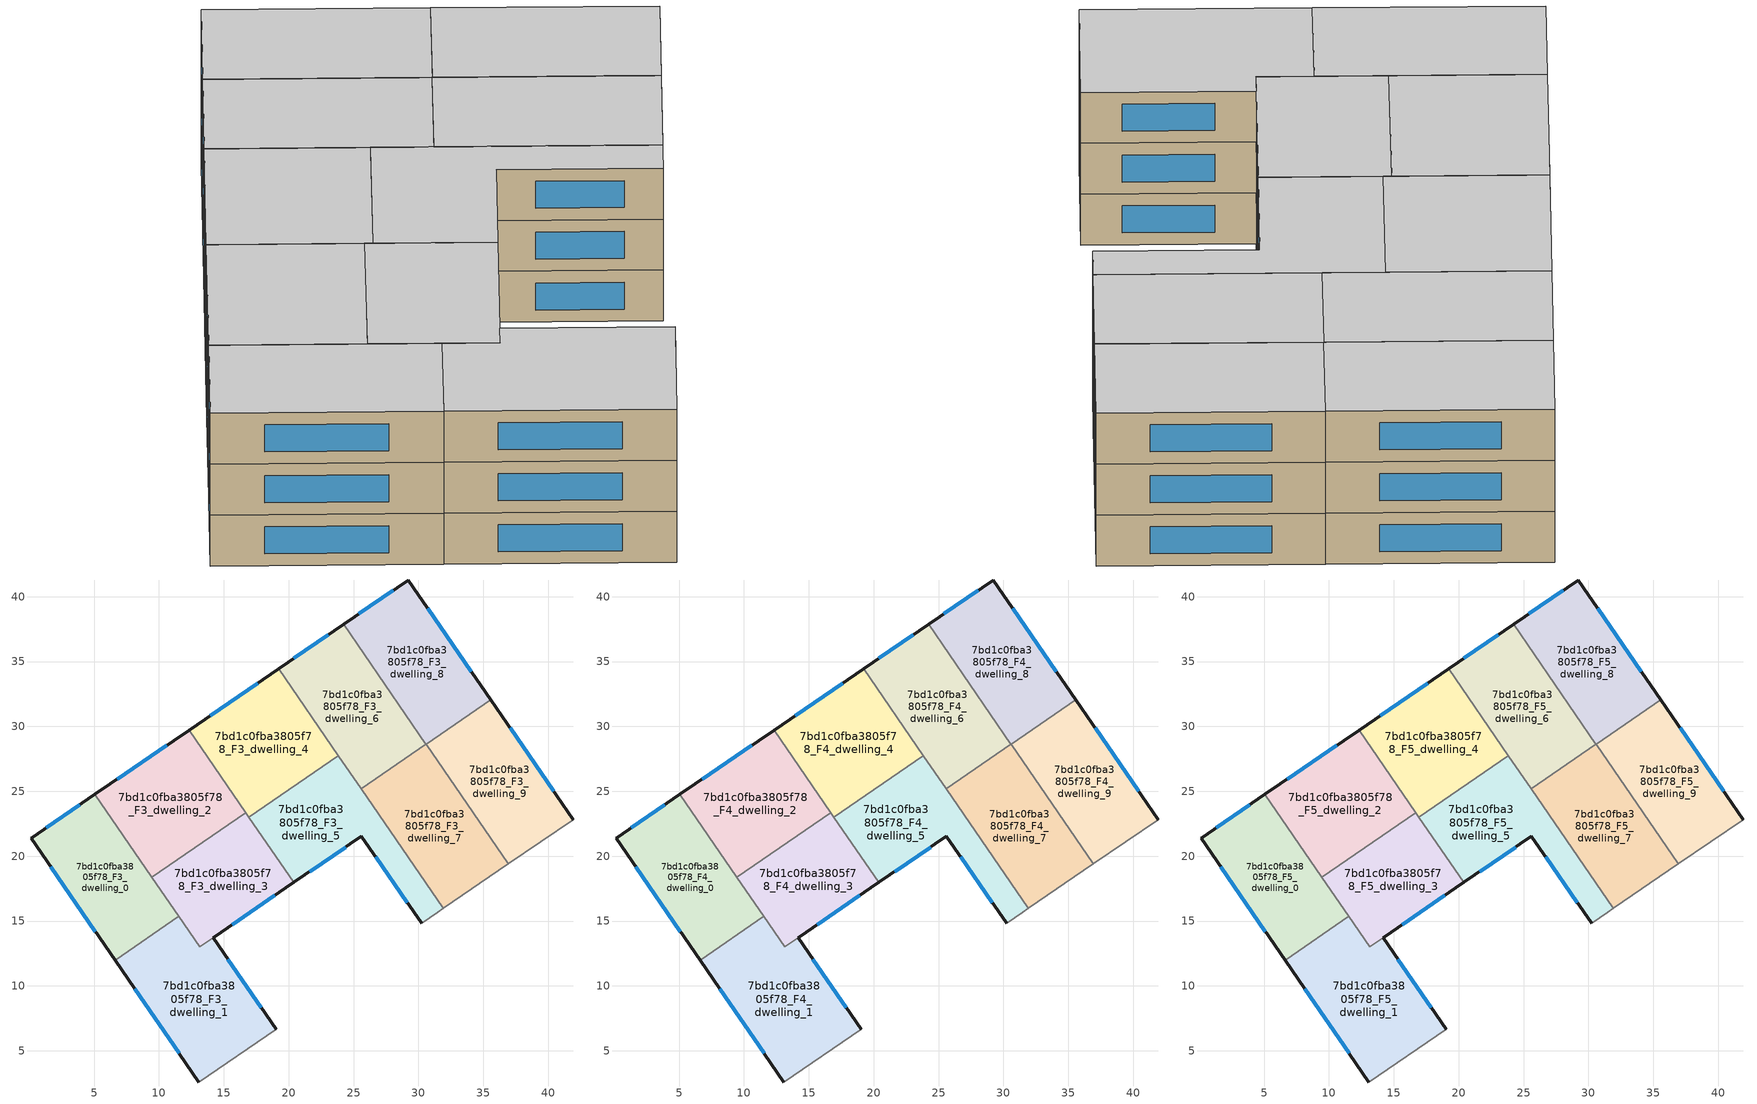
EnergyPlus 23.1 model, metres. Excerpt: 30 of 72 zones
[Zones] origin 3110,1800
7bd1c0fba3805f78_F3_dwelling_0
 floor to 7bd1c0fba3805f78_F2_dwelling_0 (EU_floor_Construction): 5.06,24.75 11.53,15.36 6.62,11.98 0.15,21.39 z9
 wall outside (EU_wall_Construction): 5.06,24.75 0.15,21.39 6.62,11.98 z9:12
 wall to 7bd1c0fba3805f78_F3_dwelling_1 (EU_wall_Construction): 6.62,11.98 11.53,15.36 z9:12
 wall to 7bd1c0fba3805f78_F3_dwelling_2 (EU_wall_Construction): 9.46,18.37 5.06,24.75 z9:12
 wall to 7bd1c0fba3805f78_F3_dwelling_3 (EU_wall_Construction): 11.53,15.36 9.46,18.37 z9:12
 window (EU_Window_Construction): 1.67,19.18 5.1,14.19 / 3.91,23.96 1.3,22.18 z9.7:11.3
7bd1c0fba3805f78_F3_dwelling_1
 floor to 7bd1c0fba3805f78_F2_dwelling_1 (EU_floor_Construction): 14.18,13.71 19.04,6.67 13.08,2.59 6.62,11.98 11.53,15.36 13.15,13.01 z9
 wall outside (EU_wall_Construction): 19.04,6.67 14.18,13.71 / 6.62,11.98 13.08,2.59 z9:12
 wall adiabatic (EU_wall_Construction): 13.08,2.59 19.04,6.67 z9:12
 wall to 7bd1c0fba3805f78_F3_dwelling_3 (EU_wall_Construction): 13.14,13.01 11.53,15.36 / 14.18,13.71 13.15,13.01 z9:12
 window (EU_Window_Construction): 17.89,8.32 15.32,12.06 / 8.14,9.78 11.56,4.79 z9.7:11.3
7bd1c0fba3805f78_F3_dwelling_2
 floor to 7bd1c0fba3805f78_F2_dwelling_2 (EU_floor_Construction): 12.31,29.71 16.69,23.35 9.46,18.37 5.06,24.75 z9
 wall outside (EU_wall_Construction): 12.31,29.71 5.06,24.75 z9:12
 wall to 7bd1c0fba3805f78_F3_dwelling_3 (EU_wall_Construction): 9.46,18.37 16.69,23.35 z9:12
 wall to 7bd1c0fba3805f78_F3_dwelling_4 (EU_wall_Construction): 16.69,23.35 12.31,29.71 z9:12
 window (EU_Window_Construction): 10.61,28.55 6.77,25.92 z9.7:11.3
7bd1c0fba3805f78_F3_dwelling_3
 floor to 7bd1c0fba3805f78_F2_dwelling_3 (EU_floor_Construction): 16.69,23.35 20.39,17.97 14.18,13.71 13.14,13.01 9.46,18.37 z9
 wall outside (EU_wall_Construction): 14.18,13.71 20.39,17.97 z9:12
 wall to 7bd1c0fba3805f78_F3_dwelling_5 (EU_wall_Construction): 20.39,17.97 16.93,23.01 z9:12
 wall to 7bd1c0fba3805f78_F3_dwelling_4 (EU_wall_Construction): 16.92,23.01 16.69,23.35 z9:12
 window (EU_Window_Construction): 15.64,14.71 18.93,16.97 z9.7:11.3
7bd1c0fba3805f78_F3_dwelling_4
 floor to 7bd1c0fba3805f78_F2_dwelling_4 (EU_floor_Construction): 19.22,34.44 23.82,27.76 16.92,23.01 12.31,29.71 z9
 wall outside (EU_wall_Construction): 19.22,34.44 12.31,29.71 z9:12
 wall to 7bd1c0fba3805f78_F3_dwelling_5 (EU_wall_Construction): 16.92,23.01 23.82,27.76 z9:12
 wall to 7bd1c0fba3805f78_F3_dwelling_6 (EU_wall_Construction): 23.82,27.76 19.22,34.44 z9:12
 window (EU_Window_Construction): 17.6,33.33 13.94,30.82 z9.7:11.3
7bd1c0fba3805f78_F3_dwelling_5
 floor to 7bd1c0fba3805f78_F2_dwelling_5 (EU_floor_Construction): 23.82,27.76 31.93,15.97 31.48,15.67 30.24,14.82 25.61,21.54 20.39,17.97 16.92,23.01 z9
 wall outside (EU_wall_Construction): 20.39,17.97 25.61,21.54 30.24,14.82 z9:12
 wall adiabatic (EU_wall_Construction): 30.24,14.82 31.48,15.67 31.93,15.97 z9:12
 wall to 7bd1c0fba3805f78_F3_dwelling_7 (EU_wall_Construction): 31.93,15.97 25.58,25.2 z9:12
 wall to 7bd1c0fba3805f78_F3_dwelling_6 (EU_wall_Construction): 25.58,25.2 23.82,27.76 z9:12
 window (EU_Window_Construction): 26.7,19.96 29.16,16.4 / 21.62,18.81 24.39,20.7 z9.7:11.3
7bd1c0fba3805f78_F3_dwelling_6
 floor to 7bd1c0fba3805f78_F2_dwelling_6 (EU_floor_Construction): 24.23,37.86 30.58,28.64 25.58,25.2 19.22,34.44 z9
 wall outside (EU_wall_Construction): 24.23,37.86 19.22,34.44 z9:12
 wall to 7bd1c0fba3805f78_F3_dwelling_7 (EU_wall_Construction): 25.58,25.2 30.58,28.64 z9:12
 wall to 7bd1c0fba3805f78_F3_dwelling_8 (EU_wall_Construction): 30.58,28.64 24.23,37.86 z9:12
 window (EU_Window_Construction): 23.05,37.06 20.4,35.24 z9.7:11.3
7bd1c0fba3805f78_F3_dwelling_7
 floor to 7bd1c0fba3805f78_F2_dwelling_7 (EU_floor_Construction): 30.58,28.64 36.93,19.4 31.93,15.97 25.58,25.2 z9
 wall adiabatic (EU_wall_Construction): 31.93,15.97 36.93,19.4 z9:12
 wall to 7bd1c0fba3805f78_F3_dwelling_9 (EU_wall_Construction): 36.93,19.4 30.59,28.62 z9:12
 wall to 7bd1c0fba3805f78_F3_dwelling_8 (EU_wall_Construction): 30.59,28.62 30.57,28.64 z9:12
7bd1c0fba3805f78_F3_dwelling_8
 floor to 7bd1c0fba3805f78_F2_dwelling_8 (EU_floor_Construction): 29.23,41.29 35.58,32.06 30.59,28.62 24.23,37.86 z9
 wall outside (EU_wall_Construction): 35.58,32.06 29.23,41.29 24.23,37.86 z9:12
 wall to 7bd1c0fba3805f78_F3_dwelling_9 (EU_wall_Construction): 30.59,28.62 35.58,32.06 z9:12
 window (EU_Window_Construction): 28.06,40.48 25.4,38.67 / 34.09,34.23 30.72,39.12 z9.7:11.3
7bd1c0fba3805f78_F3_dwelling_9
 floor to 7bd1c0fba3805f78_F2_dwelling_9 (EU_floor_Construction): 35.58,32.06 41.94,22.82 36.93,19.4 30.59,28.62 z9
 wall outside (EU_wall_Construction): 41.94,22.82 35.58,32.06 z9:12
 wall adiabatic (EU_wall_Construction): 36.93,19.4 41.94,22.82 z9:12
 window (EU_Window_Construction): 40.45,24.99 37.08,29.89 z9.7:11.3
7bd1c0fba3805f78_F4_dwelling_0
 floor to 7bd1c0fba3805f78_F3_dwelling_0 (EU_floor_Construction): 5.06,24.75 11.53,15.36 6.62,11.98 0.15,21.39 z12
 wall outside (EU_wall_Construction): 5.06,24.75 0.15,21.39 6.62,11.98 z12:15
 wall to 7bd1c0fba3805f78_F4_dwelling_1 (EU_wall_Construction): 6.62,11.98 11.53,15.36 z12:15
 wall to 7bd1c0fba3805f78_F4_dwelling_2 (EU_wall_Construction): 9.46,18.37 5.06,24.75 z12:15
 wall to 7bd1c0fba3805f78_F4_dwelling_3 (EU_wall_Construction): 11.53,15.36 9.46,18.37 z12:15
 window (EU_Window_Construction): 1.67,19.18 5.1,14.19 / 3.91,23.96 1.3,22.18 z12.7:14.3
7bd1c0fba3805f78_F4_dwelling_1
 floor to 7bd1c0fba3805f78_F3_dwelling_1 (EU_floor_Construction): 14.18,13.71 19.04,6.67 13.08,2.59 6.62,11.98 11.53,15.36 13.15,13.01 z12
 wall outside (EU_wall_Construction): 19.04,6.67 14.18,13.71 / 6.62,11.98 13.08,2.59 z12:15
 wall adiabatic (EU_wall_Construction): 13.08,2.59 19.04,6.67 z12:15
 wall to 7bd1c0fba3805f78_F4_dwelling_3 (EU_wall_Construction): 13.14,13.01 11.53,15.36 / 14.18,13.71 13.15,13.01 z12:15
 window (EU_Window_Construction): 17.89,8.32 15.32,12.06 / 8.14,9.78 11.56,4.79 z12.7:14.3
7bd1c0fba3805f78_F4_dwelling_2
 floor to 7bd1c0fba3805f78_F3_dwelling_2 (EU_floor_Construction): 12.31,29.71 16.69,23.35 9.46,18.37 5.06,24.75 z12
 wall outside (EU_wall_Construction): 12.31,29.71 5.06,24.75 z12:15
 wall to 7bd1c0fba3805f78_F4_dwelling_3 (EU_wall_Construction): 9.46,18.37 16.69,23.35 z12:15
 wall to 7bd1c0fba3805f78_F4_dwelling_4 (EU_wall_Construction): 16.69,23.35 12.31,29.71 z12:15
 window (EU_Window_Construction): 10.61,28.55 6.77,25.92 z12.7:14.3
7bd1c0fba3805f78_F4_dwelling_3
 floor to 7bd1c0fba3805f78_F3_dwelling_3 (EU_floor_Construction): 16.69,23.35 20.39,17.97 14.18,13.71 13.14,13.01 9.46,18.37 z12
 wall outside (EU_wall_Construction): 14.18,13.71 20.39,17.97 z12:15
 wall to 7bd1c0fba3805f78_F4_dwelling_5 (EU_wall_Construction): 20.39,17.97 16.93,23.01 z12:15
 wall to 7bd1c0fba3805f78_F4_dwelling_4 (EU_wall_Construction): 16.92,23.01 16.69,23.35 z12:15
 window (EU_Window_Construction): 15.64,14.71 18.93,16.97 z12.7:14.3
7bd1c0fba3805f78_F4_dwelling_4
 floor to 7bd1c0fba3805f78_F3_dwelling_4 (EU_floor_Construction): 19.22,34.44 23.82,27.76 16.92,23.01 12.31,29.71 z12
 wall outside (EU_wall_Construction): 19.22,34.44 12.31,29.71 z12:15
 wall to 7bd1c0fba3805f78_F4_dwelling_5 (EU_wall_Construction): 16.92,23.01 23.82,27.76 z12:15
 wall to 7bd1c0fba3805f78_F4_dwelling_6 (EU_wall_Construction): 23.82,27.76 19.22,34.44 z12:15
 window (EU_Window_Construction): 17.6,33.33 13.94,30.82 z12.7:14.3
7bd1c0fba3805f78_F4_dwelling_5
 floor to 7bd1c0fba3805f78_F3_dwelling_5 (EU_floor_Construction): 23.82,27.76 31.93,15.97 31.48,15.67 30.24,14.82 25.61,21.54 20.39,17.97 16.92,23.01 z12
 wall outside (EU_wall_Construction): 20.39,17.97 25.61,21.54 30.24,14.82 z12:15
 wall adiabatic (EU_wall_Construction): 30.24,14.82 31.48,15.67 31.93,15.97 z12:15
 wall to 7bd1c0fba3805f78_F4_dwelling_7 (EU_wall_Construction): 31.93,15.97 25.58,25.2 z12:15
 wall to 7bd1c0fba3805f78_F4_dwelling_6 (EU_wall_Construction): 25.58,25.2 23.82,27.76 z12:15
 window (EU_Window_Construction): 26.7,19.96 29.16,16.4 / 21.62,18.81 24.39,20.7 z12.7:14.3
7bd1c0fba3805f78_F4_dwelling_6
 floor to 7bd1c0fba3805f78_F3_dwelling_6 (EU_floor_Construction): 24.23,37.86 30.58,28.64 25.58,25.2 19.22,34.44 z12
 wall outside (EU_wall_Construction): 24.23,37.86 19.22,34.44 z12:15
 wall to 7bd1c0fba3805f78_F4_dwelling_7 (EU_wall_Construction): 25.58,25.2 30.58,28.64 z12:15
 wall to 7bd1c0fba3805f78_F4_dwelling_8 (EU_wall_Construction): 30.58,28.64 24.23,37.86 z12:15
 window (EU_Window_Construction): 23.05,37.06 20.4,35.24 z12.7:14.3
7bd1c0fba3805f78_F4_dwelling_7
 floor to 7bd1c0fba3805f78_F3_dwelling_7 (EU_floor_Construction): 30.58,28.64 36.93,19.4 31.93,15.97 25.58,25.2 z12
 wall adiabatic (EU_wall_Construction): 31.93,15.97 36.93,19.4 z12:15
 wall to 7bd1c0fba3805f78_F4_dwelling_9 (EU_wall_Construction): 36.93,19.4 30.59,28.62 z12:15
 wall to 7bd1c0fba3805f78_F4_dwelling_8 (EU_wall_Construction): 30.59,28.62 30.57,28.64 z12:15
7bd1c0fba3805f78_F4_dwelling_8
 floor to 7bd1c0fba3805f78_F3_dwelling_8 (EU_floor_Construction): 29.23,41.29 35.58,32.06 30.59,28.62 24.23,37.86 z12
 wall outside (EU_wall_Construction): 35.58,32.06 29.23,41.29 24.23,37.86 z12:15
 wall to 7bd1c0fba3805f78_F4_dwelling_9 (EU_wall_Construction): 30.59,28.62 35.58,32.06 z12:15
 window (EU_Window_Construction): 28.06,40.48 25.4,38.67 / 34.09,34.23 30.72,39.12 z12.7:14.3
7bd1c0fba3805f78_F4_dwelling_9
 floor to 7bd1c0fba3805f78_F3_dwelling_9 (EU_floor_Construction): 35.58,32.06 41.94,22.82 36.93,19.4 30.59,28.62 z12
 wall outside (EU_wall_Construction): 41.94,22.82 35.58,32.06 z12:15
 wall adiabatic (EU_wall_Construction): 36.93,19.4 41.94,22.82 z12:15
 window (EU_Window_Construction): 40.45,24.99 37.08,29.89 z12.7:14.3
7bd1c0fba3805f78_F5_dwelling_0
 floor to 7bd1c0fba3805f78_F4_dwelling_0 (EU_floor_Construction): 5.06,24.75 11.53,15.36 6.62,11.98 0.15,21.39 z15
 wall outside (EU_wall_Construction): 5.06,24.75 0.15,21.39 6.62,11.98 z15:18
 wall to 7bd1c0fba3805f78_F5_dwelling_1 (EU_wall_Construction): 6.62,11.98 11.53,15.36 z15:18
 wall to 7bd1c0fba3805f78_F5_dwelling_2 (EU_wall_Construction): 9.46,18.37 5.06,24.75 z15:18
 wall to 7bd1c0fba3805f78_F5_dwelling_3 (EU_wall_Construction): 11.53,15.36 9.46,18.37 z15:18
 window (EU_Window_Construction): 1.67,19.18 5.1,14.19 / 3.91,23.96 1.3,22.18 z15.7:17.3
 ceiling to 7bd1c0fba3805f78_F6_dwelling_0 (EU_floor_Construction): 11.53,15.36 5.06,24.75 0.15,21.39 6.62,11.98 z18
7bd1c0fba3805f78_F5_dwelling_1
 floor to 7bd1c0fba3805f78_F4_dwelling_1 (EU_floor_Construction): 14.18,13.71 19.04,6.67 13.08,2.59 6.62,11.98 11.53,15.36 13.15,13.01 z15
 wall outside (EU_wall_Construction): 19.04,6.67 14.18,13.71 / 6.62,11.98 13.08,2.59 z15:18
 wall adiabatic (EU_wall_Construction): 13.08,2.59 19.04,6.67 z15:18
 wall to 7bd1c0fba3805f78_F5_dwelling_3 (EU_wall_Construction): 13.14,13.01 11.53,15.36 / 14.18,13.71 13.15,13.01 z15:18
 window (EU_Window_Construction): 17.89,8.32 15.32,12.06 / 8.14,9.78 11.56,4.79 z15.7:17.3
 ceiling to 7bd1c0fba3805f78_F6_dwelling_1 (EU_floor_Construction): 19.04,6.67 14.18,13.71 13.15,13.01 11.53,15.36 6.62,11.98 13.08,2.59 z18
7bd1c0fba3805f78_F5_dwelling_2
 floor to 7bd1c0fba3805f78_F4_dwelling_2 (EU_floor_Construction): 12.31,29.71 16.69,23.35 9.46,18.37 5.06,24.75 z15
 wall outside (EU_wall_Construction): 12.31,29.71 5.06,24.75 z15:18
 wall to 7bd1c0fba3805f78_F5_dwelling_3 (EU_wall_Construction): 9.46,18.37 16.69,23.35 z15:18
 wall to 7bd1c0fba3805f78_F5_dwelling_4 (EU_wall_Construction): 16.69,23.35 12.31,29.71 z15:18
 window (EU_Window_Construction): 10.61,28.55 6.77,25.92 z15.7:17.3
 ceiling to 7bd1c0fba3805f78_F6_dwelling_2 (EU_floor_Construction): 16.69,23.35 12.31,29.71 5.06,24.75 9.46,18.37 z18
7bd1c0fba3805f78_F5_dwelling_3
 floor to 7bd1c0fba3805f78_F4_dwelling_3 (EU_floor_Construction): 16.69,23.35 20.39,17.97 14.18,13.71 13.14,13.01 9.46,18.37 z15
 wall outside (EU_wall_Construction): 14.18,13.71 20.39,17.97 z15:18
 wall to 7bd1c0fba3805f78_F5_dwelling_5 (EU_wall_Construction): 20.39,17.97 16.93,23.01 z15:18
 wall to 7bd1c0fba3805f78_F5_dwelling_4 (EU_wall_Construction): 16.92,23.01 16.69,23.35 z15:18
 window (EU_Window_Construction): 15.64,14.71 18.93,16.97 z15.7:17.3
 ceiling to 7bd1c0fba3805f78_F6_dwelling_3 (EU_floor_Construction): 20.39,17.97 16.69,23.35 9.46,18.37 13.14,13.01 14.18,13.71 z18
7bd1c0fba3805f78_F5_dwelling_4
 floor to 7bd1c0fba3805f78_F4_dwelling_4 (EU_floor_Construction): 19.22,34.44 23.82,27.76 16.92,23.01 12.31,29.71 z15
 wall outside (EU_wall_Construction): 19.22,34.44 12.31,29.71 z15:18
 wall to 7bd1c0fba3805f78_F5_dwelling_5 (EU_wall_Construction): 16.92,23.01 23.82,27.76 z15:18
 wall to 7bd1c0fba3805f78_F5_dwelling_6 (EU_wall_Construction): 23.82,27.76 19.22,34.44 z15:18
 window (EU_Window_Construction): 17.6,33.33 13.94,30.82 z15.7:17.3
 ceiling to 7bd1c0fba3805f78_F6_dwelling_4 (EU_floor_Construction): 23.82,27.76 19.22,34.44 12.31,29.71 16.92,23.01 z18
7bd1c0fba3805f78_F5_dwelling_5
 floor to 7bd1c0fba3805f78_F4_dwelling_5 (EU_floor_Construction): 23.82,27.76 31.93,15.97 31.48,15.67 30.24,14.82 25.61,21.54 20.39,17.97 16.92,23.01 z15
 wall outside (EU_wall_Construction): 20.39,17.97 25.61,21.54 30.24,14.82 z15:18
 wall adiabatic (EU_wall_Construction): 30.24,14.82 31.48,15.67 31.93,15.97 z15:18
 wall to 7bd1c0fba3805f78_F5_dwelling_7 (EU_wall_Construction): 31.93,15.97 25.58,25.2 z15:18
 wall to 7bd1c0fba3805f78_F5_dwelling_6 (EU_wall_Construction): 25.58,25.2 23.82,27.76 z15:18
 window (EU_Window_Construction): 26.7,19.96 29.16,16.4 / 21.62,18.81 24.39,20.7 z15.7:17.3
 ceiling to 7bd1c0fba3805f78_F6_dwelling_5 (EU_floor_Construction): 31.48,15.67 31.93,15.97 23.82,27.76 16.92,23.01 20.39,17.97 25.61,21.54 30.24,14.82 z18
7bd1c0fba3805f78_F5_dwelling_6
 floor to 7bd1c0fba3805f78_F4_dwelling_6 (EU_floor_Construction): 24.23,37.86 30.58,28.64 25.58,25.2 19.22,34.44 z15
 wall outside (EU_wall_Construction): 24.23,37.86 19.22,34.44 z15:18
 wall to 7bd1c0fba3805f78_F5_dwelling_7 (EU_wall_Construction): 25.58,25.2 30.58,28.64 z15:18
 wall to 7bd1c0fba3805f78_F5_dwelling_8 (EU_wall_Construction): 30.58,28.64 24.23,37.86 z15:18
 window (EU_Window_Construction): 23.05,37.06 20.4,35.24 z15.7:17.3
 ceiling to 7bd1c0fba3805f78_F6_dwelling_6 (EU_floor_Construction): 30.58,28.64 24.23,37.86 19.22,34.44 25.58,25.2 z18
7bd1c0fba3805f78_F5_dwelling_7
 floor to 7bd1c0fba3805f78_F4_dwelling_7 (EU_floor_Construction): 30.58,28.64 36.93,19.4 31.93,15.97 25.58,25.2 z15
 wall adiabatic (EU_wall_Construction): 31.93,15.97 36.93,19.4 z15:18
 wall to 7bd1c0fba3805f78_F5_dwelling_9 (EU_wall_Construction): 36.93,19.4 30.59,28.62 z15:18
 wall to 7bd1c0fba3805f78_F5_dwelling_8 (EU_wall_Construction): 30.59,28.62 30.57,28.64 z15:18
 ceiling to 7bd1c0fba3805f78_F6_dwelling_7 (EU_floor_Construction): 36.93,19.4 30.58,28.64 25.58,25.2 31.93,15.97 z18
7bd1c0fba3805f78_F5_dwelling_8
 floor to 7bd1c0fba3805f78_F4_dwelling_8 (EU_floor_Construction): 29.23,41.29 35.58,32.06 30.59,28.62 24.23,37.86 z15
 wall outside (EU_wall_Construction): 35.58,32.06 29.23,41.29 24.23,37.86 z15:18
 wall to 7bd1c0fba3805f78_F5_dwelling_9 (EU_wall_Construction): 30.59,28.62 35.58,32.06 z15:18
 window (EU_Window_Construction): 28.06,40.48 25.4,38.67 / 34.09,34.23 30.72,39.12 z15.7:17.3
 ceiling to 7bd1c0fba3805f78_F6_dwelling_8 (EU_floor_Construction): 35.58,32.06 29.23,41.29 24.23,37.86 30.59,28.62 z18
7bd1c0fba3805f78_F5_dwelling_9
 floor to 7bd1c0fba3805f78_F4_dwelling_9 (EU_floor_Construction): 35.58,32.06 41.94,22.82 36.93,19.4 30.59,28.62 z15
 wall outside (EU_wall_Construction): 41.94,22.82 35.58,32.06 z15:18
 wall adiabatic (EU_wall_Construction): 36.93,19.4 41.94,22.82 z15:18
 window (EU_Window_Construction): 40.45,24.99 37.08,29.89 z15.7:17.3
 ceiling to 7bd1c0fba3805f78_F6_dwelling_9 (EU_floor_Construction): 41.94,22.82 35.58,32.06 30.59,28.62 36.93,19.4 z18
[Building]
EU S2 Campaign: North Axis=0; Terrain=City; Solar Distribution=FullExterior
[Site:Location]
Budapest.Ferenc.Liszt.Intl.AP: Latitude=47.437; Longitude=19.256; Time Zone=1; Elevation=185
[SizingPeriod:WeatherFileDays]
AnnualSizingPeriod: Begin Month=1; Begin Day of Month=1; End Month=12; End Day of Month=31; Day of Week for Start Day=Monday; Use Weather File Daylight Saving Period=No; Use Weather File Rain and Snow Indicators=No
[MATERIAL]
EU_InternalMass_Material: Roughness=MediumRough; Thickness=0.1; Conductivity=1; Density=1800; Specific Heat=900; Thermal Absorptance=0.9; Solar Absorptance=0.7; Visible Absorptance=0.7
[MATERIAL:NOMASS] Roughness=MediumRough; Thermal Absorptance=0.9; Solar Absorptance=0.7; Visible Absorptance=0.7
Name | Thermal Resistance
EU_wall_NoMass | 0.832559
EU_floor_NoMass | 0.872794
[WINDOWMATERIAL:SIMPLEGLAZINGSYSTEM]
EU_Window_SimpleGlazing: UFactor=2.79869; Solar Heat Gain Coefficient=0.75; Visible Transmittance=0.75
[CONSTRUCTION]
EU_wall_Construction: EU_wall_NoMass
EU_floor_Construction: EU_floor_NoMass
EU_Window_Construction: EU_Window_SimpleGlazing
EU_InternalMass_Construction: EU_InternalMass_Material
[ZONE] Type=1; Multiplier=1; Ceiling Height=autocalculate; Floor Area=autocalculate; Part of Total Floor Area=Yes
Name | Volume
7bd1c0fba3805f78_F3_dwelling_0; 7bd1c0fba3805f78_F4_dwelling_0; 7bd1c0fba3805f78_F5_dwelling_0 | 203.949
7bd1c0fba3805f78_F3_dwelling_1; 7bd1c0fba3805f78_F4_dwelling_1; 7bd1c0fba3805f78_F5_dwelling_1 | 236.157
7bd1c0fba3805f78_F3_dwelling_2; 7bd1c0fba3805f78_F4_dwelling_2; 7bd1c0fba3805f78_F5_dwelling_2 | 203.952
7bd1c0fba3805f78_F3_dwelling_3; 7bd1c0fba3805f78_F4_dwelling_3; 7bd1c0fba3805f78_F5_dwelling_3 | 171.749
7bd1c0fba3805f78_F3_dwelling_4; 7bd1c0fba3805f78_F4_dwelling_4; 7bd1c0fba3805f78_F5_dwelling_4 | 203.942
7bd1c0fba3805f78_F3_dwelling_5; 7bd1c0fba3805f78_F4_dwelling_5; 7bd1c0fba3805f78_F5_dwelling_5; 7bd1c0fba3805f78_F3_dwelling_7; 7bd1c0fba3805f78_F4_dwelling_7; 7bd1c0fba3805f78_F5_dwelling_7 | 203.937
7bd1c0fba3805f78_F3_dwelling_6; 7bd1c0fba3805f78_F4_dwelling_6; 7bd1c0fba3805f78_F5_dwelling_6 | 203.935
7bd1c0fba3805f78_F3_dwelling_8; 7bd1c0fba3805f78_F4_dwelling_8; 7bd1c0fba3805f78_F5_dwelling_8 | 203.982
7bd1c0fba3805f78_F3_dwelling_9; 7bd1c0fba3805f78_F4_dwelling_9; 7bd1c0fba3805f78_F5_dwelling_9 | 203.957
[INTERNALMASS] Construction=EU_InternalMass_Construction
Name | Zone or ZoneList | Surface Area
7bd1c0fba3805f78_F3_dwelling_0_EU_InternalMass | 7bd1c0fba3805f78_F3_dwelling_0 | 67.9832
7bd1c0fba3805f78_F3_dwelling_1_EU_InternalMass | 7bd1c0fba3805f78_F3_dwelling_1 | 78.7198
7bd1c0fba3805f78_F3_dwelling_2_EU_InternalMass | 7bd1c0fba3805f78_F3_dwelling_2 | 67.984
7bd1c0fba3805f78_F3_dwelling_3_EU_InternalMass | 7bd1c0fba3805f78_F3_dwelling_3 | 57.2466
7bd1c0fba3805f78_F3_dwelling_4_EU_InternalMass | 7bd1c0fba3805f78_F3_dwelling_4 | 67.9806
7bd1c0fba3805f78_F3_dwelling_5_EU_InternalMass | 7bd1c0fba3805f78_F3_dwelling_5 | 67.9788
7bd1c0fba3805f78_F3_dwelling_6_EU_InternalMass | 7bd1c0fba3805f78_F3_dwelling_6 | 67.9784
7bd1c0fba3805f78_F3_dwelling_7_EU_InternalMass | 7bd1c0fba3805f78_F3_dwelling_7 | 67.9793
7bd1c0fba3805f78_F3_dwelling_8_EU_InternalMass | 7bd1c0fba3805f78_F3_dwelling_8 | 67.9876
7bd1c0fba3805f78_F3_dwelling_9_EU_InternalMass | 7bd1c0fba3805f78_F3_dwelling_9 | 67.9827
7bd1c0fba3805f78_F4_dwelling_0_EU_InternalMass | 7bd1c0fba3805f78_F4_dwelling_0 | 67.9832
7bd1c0fba3805f78_F4_dwelling_1_EU_InternalMass | 7bd1c0fba3805f78_F4_dwelling_1 | 78.7198
7bd1c0fba3805f78_F4_dwelling_2_EU_InternalMass | 7bd1c0fba3805f78_F4_dwelling_2 | 67.984
7bd1c0fba3805f78_F4_dwelling_3_EU_InternalMass | 7bd1c0fba3805f78_F4_dwelling_3 | 57.2466
7bd1c0fba3805f78_F4_dwelling_4_EU_InternalMass | 7bd1c0fba3805f78_F4_dwelling_4 | 67.9806
7bd1c0fba3805f78_F4_dwelling_5_EU_InternalMass | 7bd1c0fba3805f78_F4_dwelling_5 | 67.9788
7bd1c0fba3805f78_F4_dwelling_6_EU_InternalMass | 7bd1c0fba3805f78_F4_dwelling_6 | 67.9784
7bd1c0fba3805f78_F4_dwelling_7_EU_InternalMass | 7bd1c0fba3805f78_F4_dwelling_7 | 67.9793
7bd1c0fba3805f78_F4_dwelling_8_EU_InternalMass | 7bd1c0fba3805f78_F4_dwelling_8 | 67.9876
7bd1c0fba3805f78_F4_dwelling_9_EU_InternalMass | 7bd1c0fba3805f78_F4_dwelling_9 | 67.9827
7bd1c0fba3805f78_F5_dwelling_0_EU_InternalMass | 7bd1c0fba3805f78_F5_dwelling_0 | 67.9832
7bd1c0fba3805f78_F5_dwelling_1_EU_InternalMass | 7bd1c0fba3805f78_F5_dwelling_1 | 78.7198
7bd1c0fba3805f78_F5_dwelling_2_EU_InternalMass | 7bd1c0fba3805f78_F5_dwelling_2 | 67.984
7bd1c0fba3805f78_F5_dwelling_3_EU_InternalMass | 7bd1c0fba3805f78_F5_dwelling_3 | 57.2466
7bd1c0fba3805f78_F5_dwelling_4_EU_InternalMass | 7bd1c0fba3805f78_F5_dwelling_4 | 67.9806
7bd1c0fba3805f78_F5_dwelling_5_EU_InternalMass | 7bd1c0fba3805f78_F5_dwelling_5 | 67.9788
7bd1c0fba3805f78_F5_dwelling_6_EU_InternalMass | 7bd1c0fba3805f78_F5_dwelling_6 | 67.9784
7bd1c0fba3805f78_F5_dwelling_7_EU_InternalMass | 7bd1c0fba3805f78_F5_dwelling_7 | 67.9793
7bd1c0fba3805f78_F5_dwelling_8_EU_InternalMass | 7bd1c0fba3805f78_F5_dwelling_8 | 67.9876
7bd1c0fba3805f78_F5_dwelling_9_EU_InternalMass | 7bd1c0fba3805f78_F5_dwelling_9 | 67.9827
[OTHEREQUIPMENT] Fuel Type=Electricity; Design Level Calculation Method=Watts/Area; Power per Zone Floor Area=1; Fraction Latent=0; Fraction Radiant=0; Fraction Lost=0; Carbon Dioxide Generation Rate=0; EndUse Subcategory=EU_Step8_InternalGains
Name | Zone or ZoneList or Space or SpaceList | Schedule
EU_Step8_InternalGain_7bd1c0fba3805f78_F3_dwelling_0_f000 | 7bd1c0fba3805f78_F3_dwelling_0 | EU_Step8_GainSchedule_7bd1c0fba3805f78_F3_dwelling_0_f000
EU_Step8_InternalGain_7bd1c0fba3805f78_F3_dwelling_1_f000 | 7bd1c0fba3805f78_F3_dwelling_1 | EU_Step8_GainSchedule_7bd1c0fba3805f78_F3_dwelling_1_f000
EU_Step8_InternalGain_7bd1c0fba3805f78_F3_dwelling_2_f000 | 7bd1c0fba3805f78_F3_dwelling_2 | EU_Step8_GainSchedule_7bd1c0fba3805f78_F3_dwelling_2_f000
EU_Step8_InternalGain_7bd1c0fba3805f78_F3_dwelling_3_f000 | 7bd1c0fba3805f78_F3_dwelling_3 | EU_Step8_GainSchedule_7bd1c0fba3805f78_F3_dwelling_3_f000
EU_Step8_InternalGain_7bd1c0fba3805f78_F3_dwelling_4_f000 | 7bd1c0fba3805f78_F3_dwelling_4 | EU_Step8_GainSchedule_7bd1c0fba3805f78_F3_dwelling_4_f000
EU_Step8_InternalGain_7bd1c0fba3805f78_F3_dwelling_5_f000 | 7bd1c0fba3805f78_F3_dwelling_5 | EU_Step8_GainSchedule_7bd1c0fba3805f78_F3_dwelling_5_f000
EU_Step8_InternalGain_7bd1c0fba3805f78_F3_dwelling_6_f000 | 7bd1c0fba3805f78_F3_dwelling_6 | EU_Step8_GainSchedule_7bd1c0fba3805f78_F3_dwelling_6_f000
EU_Step8_InternalGain_7bd1c0fba3805f78_F3_dwelling_7_f000 | 7bd1c0fba3805f78_F3_dwelling_7 | EU_Step8_GainSchedule_7bd1c0fba3805f78_F3_dwelling_7_f000
EU_Step8_InternalGain_7bd1c0fba3805f78_F3_dwelling_8_f000 | 7bd1c0fba3805f78_F3_dwelling_8 | EU_Step8_GainSchedule_7bd1c0fba3805f78_F3_dwelling_8_f000
EU_Step8_InternalGain_7bd1c0fba3805f78_F3_dwelling_9_f000 | 7bd1c0fba3805f78_F3_dwelling_9 | EU_Step8_GainSchedule_7bd1c0fba3805f78_F3_dwelling_9_f000
EU_Step8_InternalGain_7bd1c0fba3805f78_F4_dwelling_0_f000 | 7bd1c0fba3805f78_F4_dwelling_0 | EU_Step8_GainSchedule_7bd1c0fba3805f78_F4_dwelling_0_f000
EU_Step8_InternalGain_7bd1c0fba3805f78_F4_dwelling_1_f000 | 7bd1c0fba3805f78_F4_dwelling_1 | EU_Step8_GainSchedule_7bd1c0fba3805f78_F4_dwelling_1_f000
EU_Step8_InternalGain_7bd1c0fba3805f78_F4_dwelling_2_f000 | 7bd1c0fba3805f78_F4_dwelling_2 | EU_Step8_GainSchedule_7bd1c0fba3805f78_F4_dwelling_2_f000
EU_Step8_InternalGain_7bd1c0fba3805f78_F4_dwelling_3_f000 | 7bd1c0fba3805f78_F4_dwelling_3 | EU_Step8_GainSchedule_7bd1c0fba3805f78_F4_dwelling_3_f000
EU_Step8_InternalGain_7bd1c0fba3805f78_F4_dwelling_4_f000 | 7bd1c0fba3805f78_F4_dwelling_4 | EU_Step8_GainSchedule_7bd1c0fba3805f78_F4_dwelling_4_f000
EU_Step8_InternalGain_7bd1c0fba3805f78_F4_dwelling_5_f000 | 7bd1c0fba3805f78_F4_dwelling_5 | EU_Step8_GainSchedule_7bd1c0fba3805f78_F4_dwelling_5_f000
EU_Step8_InternalGain_7bd1c0fba3805f78_F4_dwelling_6_f000 | 7bd1c0fba3805f78_F4_dwelling_6 | EU_Step8_GainSchedule_7bd1c0fba3805f78_F4_dwelling_6_f000
EU_Step8_InternalGain_7bd1c0fba3805f78_F4_dwelling_7_f000 | 7bd1c0fba3805f78_F4_dwelling_7 | EU_Step8_GainSchedule_7bd1c0fba3805f78_F4_dwelling_7_f000
EU_Step8_InternalGain_7bd1c0fba3805f78_F4_dwelling_8_f000 | 7bd1c0fba3805f78_F4_dwelling_8 | EU_Step8_GainSchedule_7bd1c0fba3805f78_F4_dwelling_8_f000
EU_Step8_InternalGain_7bd1c0fba3805f78_F4_dwelling_9_f000 | 7bd1c0fba3805f78_F4_dwelling_9 | EU_Step8_GainSchedule_7bd1c0fba3805f78_F4_dwelling_9_f000
EU_Step8_InternalGain_7bd1c0fba3805f78_F5_dwelling_0_f000 | 7bd1c0fba3805f78_F5_dwelling_0 | EU_Step8_GainSchedule_7bd1c0fba3805f78_F5_dwelling_0_f000
EU_Step8_InternalGain_7bd1c0fba3805f78_F5_dwelling_1_f000 | 7bd1c0fba3805f78_F5_dwelling_1 | EU_Step8_GainSchedule_7bd1c0fba3805f78_F5_dwelling_1_f000
EU_Step8_InternalGain_7bd1c0fba3805f78_F5_dwelling_2_f000 | 7bd1c0fba3805f78_F5_dwelling_2 | EU_Step8_GainSchedule_7bd1c0fba3805f78_F5_dwelling_2_f000
EU_Step8_InternalGain_7bd1c0fba3805f78_F5_dwelling_3_f000 | 7bd1c0fba3805f78_F5_dwelling_3 | EU_Step8_GainSchedule_7bd1c0fba3805f78_F5_dwelling_3_f000
EU_Step8_InternalGain_7bd1c0fba3805f78_F5_dwelling_4_f000 | 7bd1c0fba3805f78_F5_dwelling_4 | EU_Step8_GainSchedule_7bd1c0fba3805f78_F5_dwelling_4_f000
EU_Step8_InternalGain_7bd1c0fba3805f78_F5_dwelling_5_f000 | 7bd1c0fba3805f78_F5_dwelling_5 | EU_Step8_GainSchedule_7bd1c0fba3805f78_F5_dwelling_5_f000
EU_Step8_InternalGain_7bd1c0fba3805f78_F5_dwelling_6_f000 | 7bd1c0fba3805f78_F5_dwelling_6 | EU_Step8_GainSchedule_7bd1c0fba3805f78_F5_dwelling_6_f000
EU_Step8_InternalGain_7bd1c0fba3805f78_F5_dwelling_7_f000 | 7bd1c0fba3805f78_F5_dwelling_7 | EU_Step8_GainSchedule_7bd1c0fba3805f78_F5_dwelling_7_f000
EU_Step8_InternalGain_7bd1c0fba3805f78_F5_dwelling_8_f000 | 7bd1c0fba3805f78_F5_dwelling_8 | EU_Step8_GainSchedule_7bd1c0fba3805f78_F5_dwelling_8_f000
EU_Step8_InternalGain_7bd1c0fba3805f78_F5_dwelling_9_f000 | 7bd1c0fba3805f78_F5_dwelling_9 | EU_Step8_GainSchedule_7bd1c0fba3805f78_F5_dwelling_9_f000
[ZONEVENTILATION:DESIGNFLOWRATE] Schedule=EU_AlwaysOn; Design Flow Rate Calculation Method=AirChanges/Hour; Air Changes per Hour=0.475469; Ventilation Type=Natural; Fan Pressure Rise=0; Fan Total Efficiency=1; Constant Term Coefficient=1; Temperature Term Coefficient=0; Velocity Term Coefficient=0; Velocity Squared Term Coefficient=0; Minimum Indoor Temperature=-100; Maximum Indoor Temperature=100; Delta Temperature=-100; Minimum Outdoor Temperature=-100; Maximum Outdoor Temperature=100; Maximum Wind Speed=40
Name | Zone or ZoneList or Space or SpaceList
EU_ConstantAir_7bd1c0fba3805f78_F3_dwelling_0 | 7bd1c0fba3805f78_F3_dwelling_0
EU_ConstantAir_7bd1c0fba3805f78_F3_dwelling_1 | 7bd1c0fba3805f78_F3_dwelling_1
EU_ConstantAir_7bd1c0fba3805f78_F3_dwelling_2 | 7bd1c0fba3805f78_F3_dwelling_2
EU_ConstantAir_7bd1c0fba3805f78_F3_dwelling_3 | 7bd1c0fba3805f78_F3_dwelling_3
EU_ConstantAir_7bd1c0fba3805f78_F3_dwelling_4 | 7bd1c0fba3805f78_F3_dwelling_4
EU_ConstantAir_7bd1c0fba3805f78_F3_dwelling_5 | 7bd1c0fba3805f78_F3_dwelling_5
EU_ConstantAir_7bd1c0fba3805f78_F3_dwelling_6 | 7bd1c0fba3805f78_F3_dwelling_6
EU_ConstantAir_7bd1c0fba3805f78_F3_dwelling_7 | 7bd1c0fba3805f78_F3_dwelling_7
EU_ConstantAir_7bd1c0fba3805f78_F3_dwelling_8 | 7bd1c0fba3805f78_F3_dwelling_8
EU_ConstantAir_7bd1c0fba3805f78_F3_dwelling_9 | 7bd1c0fba3805f78_F3_dwelling_9
EU_ConstantAir_7bd1c0fba3805f78_F4_dwelling_0 | 7bd1c0fba3805f78_F4_dwelling_0
EU_ConstantAir_7bd1c0fba3805f78_F4_dwelling_1 | 7bd1c0fba3805f78_F4_dwelling_1
EU_ConstantAir_7bd1c0fba3805f78_F4_dwelling_2 | 7bd1c0fba3805f78_F4_dwelling_2
EU_ConstantAir_7bd1c0fba3805f78_F4_dwelling_3 | 7bd1c0fba3805f78_F4_dwelling_3
EU_ConstantAir_7bd1c0fba3805f78_F4_dwelling_4 | 7bd1c0fba3805f78_F4_dwelling_4
EU_ConstantAir_7bd1c0fba3805f78_F4_dwelling_5 | 7bd1c0fba3805f78_F4_dwelling_5
EU_ConstantAir_7bd1c0fba3805f78_F4_dwelling_6 | 7bd1c0fba3805f78_F4_dwelling_6
EU_ConstantAir_7bd1c0fba3805f78_F4_dwelling_7 | 7bd1c0fba3805f78_F4_dwelling_7
EU_ConstantAir_7bd1c0fba3805f78_F4_dwelling_8 | 7bd1c0fba3805f78_F4_dwelling_8
EU_ConstantAir_7bd1c0fba3805f78_F4_dwelling_9 | 7bd1c0fba3805f78_F4_dwelling_9
EU_ConstantAir_7bd1c0fba3805f78_F5_dwelling_0 | 7bd1c0fba3805f78_F5_dwelling_0
EU_ConstantAir_7bd1c0fba3805f78_F5_dwelling_1 | 7bd1c0fba3805f78_F5_dwelling_1
EU_ConstantAir_7bd1c0fba3805f78_F5_dwelling_2 | 7bd1c0fba3805f78_F5_dwelling_2
EU_ConstantAir_7bd1c0fba3805f78_F5_dwelling_3 | 7bd1c0fba3805f78_F5_dwelling_3
EU_ConstantAir_7bd1c0fba3805f78_F5_dwelling_4 | 7bd1c0fba3805f78_F5_dwelling_4
EU_ConstantAir_7bd1c0fba3805f78_F5_dwelling_5 | 7bd1c0fba3805f78_F5_dwelling_5
EU_ConstantAir_7bd1c0fba3805f78_F5_dwelling_6 | 7bd1c0fba3805f78_F5_dwelling_6
EU_ConstantAir_7bd1c0fba3805f78_F5_dwelling_7 | 7bd1c0fba3805f78_F5_dwelling_7
EU_ConstantAir_7bd1c0fba3805f78_F5_dwelling_8 | 7bd1c0fba3805f78_F5_dwelling_8
EU_ConstantAir_7bd1c0fba3805f78_F5_dwelling_9 | 7bd1c0fba3805f78_F5_dwelling_9
[HVACTEMPLATE:THERMOSTAT] Constant Heating Setpoint=20; Constant Cooling Setpoint=50
EU_HeatOnly_7bd1c0fba3805f78_F0_dwelling_0; EU_HeatOnly_7bd1c0fba3805f78_F0_dwelling_1; EU_HeatOnly_7bd1c0fba3805f78_F0_dwelling_2; EU_HeatOnly_7bd1c0fba3805f78_F0_dwelling_3; EU_HeatOnly_7bd1c0fba3805f78_F0_dwelling_4; EU_HeatOnly_7bd1c0fba3805f78_F0_dwelling_5; EU_HeatOnly_7bd1c0fba3805f78_F0_dwelling_6; EU_HeatOnly_7bd1c0fba3805f78_F0_dwelling_7; EU_HeatOnly_7bd1c0fba3805f78_F0_dwelling_8; EU_HeatOnly_7bd1c0fba3805f78_F0_dwelling_9; EU_HeatOnly_7bd1c0fba3805f78_F0_dwelling_10; EU_HeatOnly_7bd1c0fba3805f78_F1_dwelling_0; EU_HeatOnly_7bd1c0fba3805f78_F1_dwelling_1; EU_HeatOnly_7bd1c0fba3805f78_F1_dwelling_2; EU_HeatOnly_7bd1c0fba3805f78_F1_dwelling_3; EU_HeatOnly_7bd1c0fba3805f78_F1_dwelling_4; EU_HeatOnly_7bd1c0fba3805f78_F1_dwelling_5; EU_HeatOnly_7bd1c0fba3805f78_F1_dwelling_6; EU_HeatOnly_7bd1c0fba3805f78_F1_dwelling_7; EU_HeatOnly_7bd1c0fba3805f78_F1_dwelling_8; EU_HeatOnly_7bd1c0fba3805f78_F1_dwelling_9; EU_HeatOnly_7bd1c0fba3805f78_F1_dwelling_10; EU_HeatOnly_7bd1c0fba3805f78_F2_dwelling_0; EU_HeatOnly_7bd1c0fba3805f78_F2_dwelling_1; EU_HeatOnly_7bd1c0fba3805f78_F2_dwelling_2; EU_HeatOnly_7bd1c0fba3805f78_F2_dwelling_3; EU_HeatOnly_7bd1c0fba3805f78_F2_dwelling_4; EU_HeatOnly_7bd1c0fba3805f78_F2_dwelling_5; EU_HeatOnly_7bd1c0fba3805f78_F2_dwelling_6; EU_HeatOnly_7bd1c0fba3805f78_F2_dwelling_7; EU_HeatOnly_7bd1c0fba3805f78_F2_dwelling_8; EU_HeatOnly_7bd1c0fba3805f78_F2_dwelling_9; EU_HeatOnly_7bd1c0fba3805f78_F3_dwelling_0; EU_HeatOnly_7bd1c0fba3805f78_F3_dwelling_1; EU_HeatOnly_7bd1c0fba3805f78_F3_dwelling_2; EU_HeatOnly_7bd1c0fba3805f78_F3_dwelling_3; EU_HeatOnly_7bd1c0fba3805f78_F3_dwelling_4; EU_HeatOnly_7bd1c0fba3805f78_F3_dwelling_5; EU_HeatOnly_7bd1c0fba3805f78_F3_dwelling_6; EU_HeatOnly_7bd1c0fba3805f78_F3_dwelling_7; EU_HeatOnly_7bd1c0fba3805f78_F3_dwelling_8; EU_HeatOnly_7bd1c0fba3805f78_F3_dwelling_9; EU_HeatOnly_7bd1c0fba3805f78_F4_dwelling_0; EU_HeatOnly_7bd1c0fba3805f78_F4_dwelling_1; EU_HeatOnly_7bd1c0fba3805f78_F4_dwelling_2; EU_HeatOnly_7bd1c0fba3805f78_F4_dwelling_3; EU_HeatOnly_7bd1c0fba3805f78_F4_dwelling_4; EU_HeatOnly_7bd1c0fba3805f78_F4_dwelling_5; EU_HeatOnly_7bd1c0fba3805f78_F4_dwelling_6; EU_HeatOnly_7bd1c0fba3805f78_F4_dwelling_7; EU_HeatOnly_7bd1c0fba3805f78_F4_dwelling_8; EU_HeatOnly_7bd1c0fba3805f78_F4_dwelling_9; EU_HeatOnly_7bd1c0fba3805f78_F5_dwelling_0; EU_HeatOnly_7bd1c0fba3805f78_F5_dwelling_1; EU_HeatOnly_7bd1c0fba3805f78_F5_dwelling_2; EU_HeatOnly_7bd1c0fba3805f78_F5_dwelling_3; EU_HeatOnly_7bd1c0fba3805f78_F5_dwelling_4; EU_HeatOnly_7bd1c0fba3805f78_F5_dwelling_5; EU_HeatOnly_7bd1c0fba3805f78_F5_dwelling_6; EU_HeatOnly_7bd1c0fba3805f78_F5_dwelling_7; EU_HeatOnly_7bd1c0fba3805f78_F5_dwelling_8; EU_HeatOnly_7bd1c0fba3805f78_F5_dwelling_9; EU_HeatOnly_7bd1c0fba3805f78_F6_dwelling_0; EU_HeatOnly_7bd1c0fba3805f78_F6_dwelling_1; EU_HeatOnly_7bd1c0fba3805f78_F6_dwelling_2; EU_HeatOnly_7bd1c0fba3805f78_F6_dwelling_3; EU_HeatOnly_7bd1c0fba3805f78_F6_dwelling_4; EU_HeatOnly_7bd1c0fba3805f78_F6_dwelling_5; EU_HeatOnly_7bd1c0fba3805f78_F6_dwelling_6; EU_HeatOnly_7bd1c0fba3805f78_F6_dwelling_7; EU_HeatOnly_7bd1c0fba3805f78_F6_dwelling_8; EU_HeatOnly_7bd1c0fba3805f78_F6_dwelling_9
[HVACTEMPLATE:ZONE:IDEALLOADSAIRSYSTEM] System Availability Schedule=EU_AlwaysOn; Maximum Heating Supply Air Temperature=50; Minimum Cooling Supply Air Temperature=13; Maximum Heating Supply Air Humidity Ratio=0.0156; Minimum Cooling Supply Air Humidity Ratio=0.0077; Heating Limit=NoLimit; Cooling Limit=NoLimit; Heating Availability Schedule=EU_AlwaysOn; Cooling Availability Schedule=EU_CoolingOff; Dehumidification Control Type=ConstantSensibleHeatRatio; Cooling Sensible Heat Ratio=0.7; Dehumidification Setpoint=60; Humidification Control Type=None; Humidification Setpoint=30; Outdoor Air Method=None; Outdoor Air Flow Rate per Person=0.00944; Outdoor Air Flow Rate per Zone Floor Area=0; Outdoor Air Flow Rate per Zone=0; Demand Controlled Ventilation Type=None; Outdoor Air Economizer Type=NoEconomizer; Heat Recovery Type=None; Sensible Heat Recovery Effectiveness=0.7; Latent Heat Recovery Effectiveness=0.65
Name | Template Thermostat
7bd1c0fba3805f78_F3_dwelling_0 | EU_HeatOnly_7bd1c0fba3805f78_F3_dwelling_0
7bd1c0fba3805f78_F3_dwelling_1 | EU_HeatOnly_7bd1c0fba3805f78_F3_dwelling_1
7bd1c0fba3805f78_F3_dwelling_2 | EU_HeatOnly_7bd1c0fba3805f78_F3_dwelling_2
7bd1c0fba3805f78_F3_dwelling_3 | EU_HeatOnly_7bd1c0fba3805f78_F3_dwelling_3
7bd1c0fba3805f78_F3_dwelling_4 | EU_HeatOnly_7bd1c0fba3805f78_F3_dwelling_4
7bd1c0fba3805f78_F3_dwelling_5 | EU_HeatOnly_7bd1c0fba3805f78_F3_dwelling_5
7bd1c0fba3805f78_F3_dwelling_6 | EU_HeatOnly_7bd1c0fba3805f78_F3_dwelling_6
7bd1c0fba3805f78_F3_dwelling_7 | EU_HeatOnly_7bd1c0fba3805f78_F3_dwelling_7
7bd1c0fba3805f78_F3_dwelling_8 | EU_HeatOnly_7bd1c0fba3805f78_F3_dwelling_8
7bd1c0fba3805f78_F3_dwelling_9 | EU_HeatOnly_7bd1c0fba3805f78_F3_dwelling_9
7bd1c0fba3805f78_F4_dwelling_0 | EU_HeatOnly_7bd1c0fba3805f78_F4_dwelling_0
7bd1c0fba3805f78_F4_dwelling_1 | EU_HeatOnly_7bd1c0fba3805f78_F4_dwelling_1
7bd1c0fba3805f78_F4_dwelling_2 | EU_HeatOnly_7bd1c0fba3805f78_F4_dwelling_2
7bd1c0fba3805f78_F4_dwelling_3 | EU_HeatOnly_7bd1c0fba3805f78_F4_dwelling_3
7bd1c0fba3805f78_F4_dwelling_4 | EU_HeatOnly_7bd1c0fba3805f78_F4_dwelling_4
7bd1c0fba3805f78_F4_dwelling_5 | EU_HeatOnly_7bd1c0fba3805f78_F4_dwelling_5
7bd1c0fba3805f78_F4_dwelling_6 | EU_HeatOnly_7bd1c0fba3805f78_F4_dwelling_6
7bd1c0fba3805f78_F4_dwelling_7 | EU_HeatOnly_7bd1c0fba3805f78_F4_dwelling_7
7bd1c0fba3805f78_F4_dwelling_8 | EU_HeatOnly_7bd1c0fba3805f78_F4_dwelling_8
7bd1c0fba3805f78_F4_dwelling_9 | EU_HeatOnly_7bd1c0fba3805f78_F4_dwelling_9
7bd1c0fba3805f78_F5_dwelling_0 | EU_HeatOnly_7bd1c0fba3805f78_F5_dwelling_0
7bd1c0fba3805f78_F5_dwelling_1 | EU_HeatOnly_7bd1c0fba3805f78_F5_dwelling_1
7bd1c0fba3805f78_F5_dwelling_2 | EU_HeatOnly_7bd1c0fba3805f78_F5_dwelling_2
7bd1c0fba3805f78_F5_dwelling_3 | EU_HeatOnly_7bd1c0fba3805f78_F5_dwelling_3
7bd1c0fba3805f78_F5_dwelling_4 | EU_HeatOnly_7bd1c0fba3805f78_F5_dwelling_4
7bd1c0fba3805f78_F5_dwelling_5 | EU_HeatOnly_7bd1c0fba3805f78_F5_dwelling_5
7bd1c0fba3805f78_F5_dwelling_6 | EU_HeatOnly_7bd1c0fba3805f78_F5_dwelling_6
7bd1c0fba3805f78_F5_dwelling_7 | EU_HeatOnly_7bd1c0fba3805f78_F5_dwelling_7
7bd1c0fba3805f78_F5_dwelling_8 | EU_HeatOnly_7bd1c0fba3805f78_F5_dwelling_8
7bd1c0fba3805f78_F5_dwelling_9 | EU_HeatOnly_7bd1c0fba3805f78_F5_dwelling_9
[SIZING:ZONE] Zone Cooling Design Supply Air Temperature Input Method=SupplyAirTemperature; Zone Cooling Design Supply Air Temperature=13; Zone Heating Design Supply Air Temperature Input Method=SupplyAirTemperature; Zone Heating Design Supply Air Temperature=50; Zone Cooling Design Supply Air Humidity Ratio=0.008; Zone Heating Design Supply Air Humidity Ratio=0.008; Cooling Design Air Flow Method=DesignDay; Cooling Design Air Flow Rate=0; Cooling Minimum Air Flow per Zone Floor Area=0.000762; Cooling Minimum Air Flow=0; Cooling Minimum Air Flow Fraction=0.2; Heating Design Air Flow Method=DesignDay; Heating Design Air Flow Rate=0; Heating Maximum Air Flow per Zone Floor Area=0.002032; Heating Maximum Air Flow=0.141576; Heating Maximum Air Flow Fraction=0.3; Account for Dedicated Outdoor Air System=No; Dedicated Outdoor Air System Control Strategy=NeutralSupplyAir; Dedicated Outdoor Air Low Setpoint Temperature for Design=autosize; Dedicated Outdoor Air High Setpoint Temperature for Design=autosize; Zone Load Sizing Method=Sensible Load Only No Latent Load; Zone Latent Cooling Design Supply Air Humidity Ratio Input Method=HumidityRatioDifference; Zone Cooling Design Supply Air Humidity Ratio Difference=0.005; Zone Latent Heating Design Supply Air Humidity Ratio Input Method=HumidityRatioDifference; Zone Humidification Design Supply Air Humidity Ratio Difference=0.005
7bd1c0fba3805f78_F3_dwelling_0; 7bd1c0fba3805f78_F3_dwelling_1; 7bd1c0fba3805f78_F3_dwelling_2; 7bd1c0fba3805f78_F3_dwelling_3; 7bd1c0fba3805f78_F3_dwelling_4; 7bd1c0fba3805f78_F3_dwelling_5; 7bd1c0fba3805f78_F3_dwelling_6; 7bd1c0fba3805f78_F3_dwelling_7; 7bd1c0fba3805f78_F3_dwelling_8; 7bd1c0fba3805f78_F3_dwelling_9; 7bd1c0fba3805f78_F4_dwelling_0; 7bd1c0fba3805f78_F4_dwelling_1; 7bd1c0fba3805f78_F4_dwelling_2; 7bd1c0fba3805f78_F4_dwelling_3; 7bd1c0fba3805f78_F4_dwelling_4; 7bd1c0fba3805f78_F4_dwelling_5; 7bd1c0fba3805f78_F4_dwelling_6; 7bd1c0fba3805f78_F4_dwelling_7; 7bd1c0fba3805f78_F4_dwelling_8; 7bd1c0fba3805f78_F4_dwelling_9; 7bd1c0fba3805f78_F5_dwelling_0; 7bd1c0fba3805f78_F5_dwelling_1; 7bd1c0fba3805f78_F5_dwelling_2; 7bd1c0fba3805f78_F5_dwelling_3; 7bd1c0fba3805f78_F5_dwelling_4; 7bd1c0fba3805f78_F5_dwelling_5; 7bd1c0fba3805f78_F5_dwelling_6; 7bd1c0fba3805f78_F5_dwelling_7; 7bd1c0fba3805f78_F5_dwelling_8; 7bd1c0fba3805f78_F5_dwelling_9
[SCHEDULE:CONSTANT]
Name | Hourly Value
EU_AlwaysOn | 1
EU_CoolingOff | 0
[SCHEDULE:FILE] Column Number=1; Rows to Skip at Top=0; Number of Hours of Data=8760; Column Separator=Comma; Interpolate to Timestep=No; Minutes per Item=60; Adjust Schedule for Daylight Savings=Yes
Name | File
EU_Step8_GainSchedule_7bd1c0fba3805f78_F3_dwelling_0_f000 | ../../schedules/7bd1c0fba3805f78/7bd1c0fba3805f78_F3_dwelling_0_f000_gain.csv
EU_Step8_GainSchedule_7bd1c0fba3805f78_F3_dwelling_1_f000 | ../../schedules/7bd1c0fba3805f78/7bd1c0fba3805f78_F3_dwelling_1_f000_gain.csv
EU_Step8_GainSchedule_7bd1c0fba3805f78_F3_dwelling_2_f000 | ../../schedules/7bd1c0fba3805f78/7bd1c0fba3805f78_F3_dwelling_2_f000_gain.csv
EU_Step8_GainSchedule_7bd1c0fba3805f78_F3_dwelling_3_f000 | ../../schedules/7bd1c0fba3805f78/7bd1c0fba3805f78_F3_dwelling_3_f000_gain.csv
EU_Step8_GainSchedule_7bd1c0fba3805f78_F3_dwelling_4_f000 | ../../schedules/7bd1c0fba3805f78/7bd1c0fba3805f78_F3_dwelling_4_f000_gain.csv
EU_Step8_GainSchedule_7bd1c0fba3805f78_F3_dwelling_5_f000 | ../../schedules/7bd1c0fba3805f78/7bd1c0fba3805f78_F3_dwelling_5_f000_gain.csv
EU_Step8_GainSchedule_7bd1c0fba3805f78_F3_dwelling_6_f000 | ../../schedules/7bd1c0fba3805f78/7bd1c0fba3805f78_F3_dwelling_6_f000_gain.csv
EU_Step8_GainSchedule_7bd1c0fba3805f78_F3_dwelling_7_f000 | ../../schedules/7bd1c0fba3805f78/7bd1c0fba3805f78_F3_dwelling_7_f000_gain.csv
EU_Step8_GainSchedule_7bd1c0fba3805f78_F3_dwelling_8_f000 | ../../schedules/7bd1c0fba3805f78/7bd1c0fba3805f78_F3_dwelling_8_f000_gain.csv
EU_Step8_GainSchedule_7bd1c0fba3805f78_F3_dwelling_9_f000 | ../../schedules/7bd1c0fba3805f78/7bd1c0fba3805f78_F3_dwelling_9_f000_gain.csv
EU_Step8_GainSchedule_7bd1c0fba3805f78_F4_dwelling_0_f000 | ../../schedules/7bd1c0fba3805f78/7bd1c0fba3805f78_F4_dwelling_0_f000_gain.csv
EU_Step8_GainSchedule_7bd1c0fba3805f78_F4_dwelling_1_f000 | ../../schedules/7bd1c0fba3805f78/7bd1c0fba3805f78_F4_dwelling_1_f000_gain.csv
EU_Step8_GainSchedule_7bd1c0fba3805f78_F4_dwelling_2_f000 | ../../schedules/7bd1c0fba3805f78/7bd1c0fba3805f78_F4_dwelling_2_f000_gain.csv
EU_Step8_GainSchedule_7bd1c0fba3805f78_F4_dwelling_3_f000 | ../../schedules/7bd1c0fba3805f78/7bd1c0fba3805f78_F4_dwelling_3_f000_gain.csv
EU_Step8_GainSchedule_7bd1c0fba3805f78_F4_dwelling_4_f000 | ../../schedules/7bd1c0fba3805f78/7bd1c0fba3805f78_F4_dwelling_4_f000_gain.csv
EU_Step8_GainSchedule_7bd1c0fba3805f78_F4_dwelling_5_f000 | ../../schedules/7bd1c0fba3805f78/7bd1c0fba3805f78_F4_dwelling_5_f000_gain.csv
EU_Step8_GainSchedule_7bd1c0fba3805f78_F4_dwelling_6_f000 | ../../schedules/7bd1c0fba3805f78/7bd1c0fba3805f78_F4_dwelling_6_f000_gain.csv
EU_Step8_GainSchedule_7bd1c0fba3805f78_F4_dwelling_7_f000 | ../../schedules/7bd1c0fba3805f78/7bd1c0fba3805f78_F4_dwelling_7_f000_gain.csv
EU_Step8_GainSchedule_7bd1c0fba3805f78_F4_dwelling_8_f000 | ../../schedules/7bd1c0fba3805f78/7bd1c0fba3805f78_F4_dwelling_8_f000_gain.csv
EU_Step8_GainSchedule_7bd1c0fba3805f78_F4_dwelling_9_f000 | ../../schedules/7bd1c0fba3805f78/7bd1c0fba3805f78_F4_dwelling_9_f000_gain.csv
EU_Step8_GainSchedule_7bd1c0fba3805f78_F5_dwelling_0_f000 | ../../schedules/7bd1c0fba3805f78/7bd1c0fba3805f78_F5_dwelling_0_f000_gain.csv
EU_Step8_GainSchedule_7bd1c0fba3805f78_F5_dwelling_1_f000 | ../../schedules/7bd1c0fba3805f78/7bd1c0fba3805f78_F5_dwelling_1_f000_gain.csv
EU_Step8_GainSchedule_7bd1c0fba3805f78_F5_dwelling_2_f000 | ../../schedules/7bd1c0fba3805f78/7bd1c0fba3805f78_F5_dwelling_2_f000_gain.csv
EU_Step8_GainSchedule_7bd1c0fba3805f78_F5_dwelling_3_f000 | ../../schedules/7bd1c0fba3805f78/7bd1c0fba3805f78_F5_dwelling_3_f000_gain.csv
EU_Step8_GainSchedule_7bd1c0fba3805f78_F5_dwelling_4_f000 | ../../schedules/7bd1c0fba3805f78/7bd1c0fba3805f78_F5_dwelling_4_f000_gain.csv
EU_Step8_GainSchedule_7bd1c0fba3805f78_F5_dwelling_5_f000 | ../../schedules/7bd1c0fba3805f78/7bd1c0fba3805f78_F5_dwelling_5_f000_gain.csv
EU_Step8_GainSchedule_7bd1c0fba3805f78_F5_dwelling_6_f000 | ../../schedules/7bd1c0fba3805f78/7bd1c0fba3805f78_F5_dwelling_6_f000_gain.csv
EU_Step8_GainSchedule_7bd1c0fba3805f78_F5_dwelling_7_f000 | ../../schedules/7bd1c0fba3805f78/7bd1c0fba3805f78_F5_dwelling_7_f000_gain.csv
EU_Step8_GainSchedule_7bd1c0fba3805f78_F5_dwelling_8_f000 | ../../schedules/7bd1c0fba3805f78/7bd1c0fba3805f78_F5_dwelling_8_f000_gain.csv
EU_Step8_GainSchedule_7bd1c0fba3805f78_F5_dwelling_9_f000 | ../../schedules/7bd1c0fba3805f78/7bd1c0fba3805f78_F5_dwelling_9_f000_gain.csv
